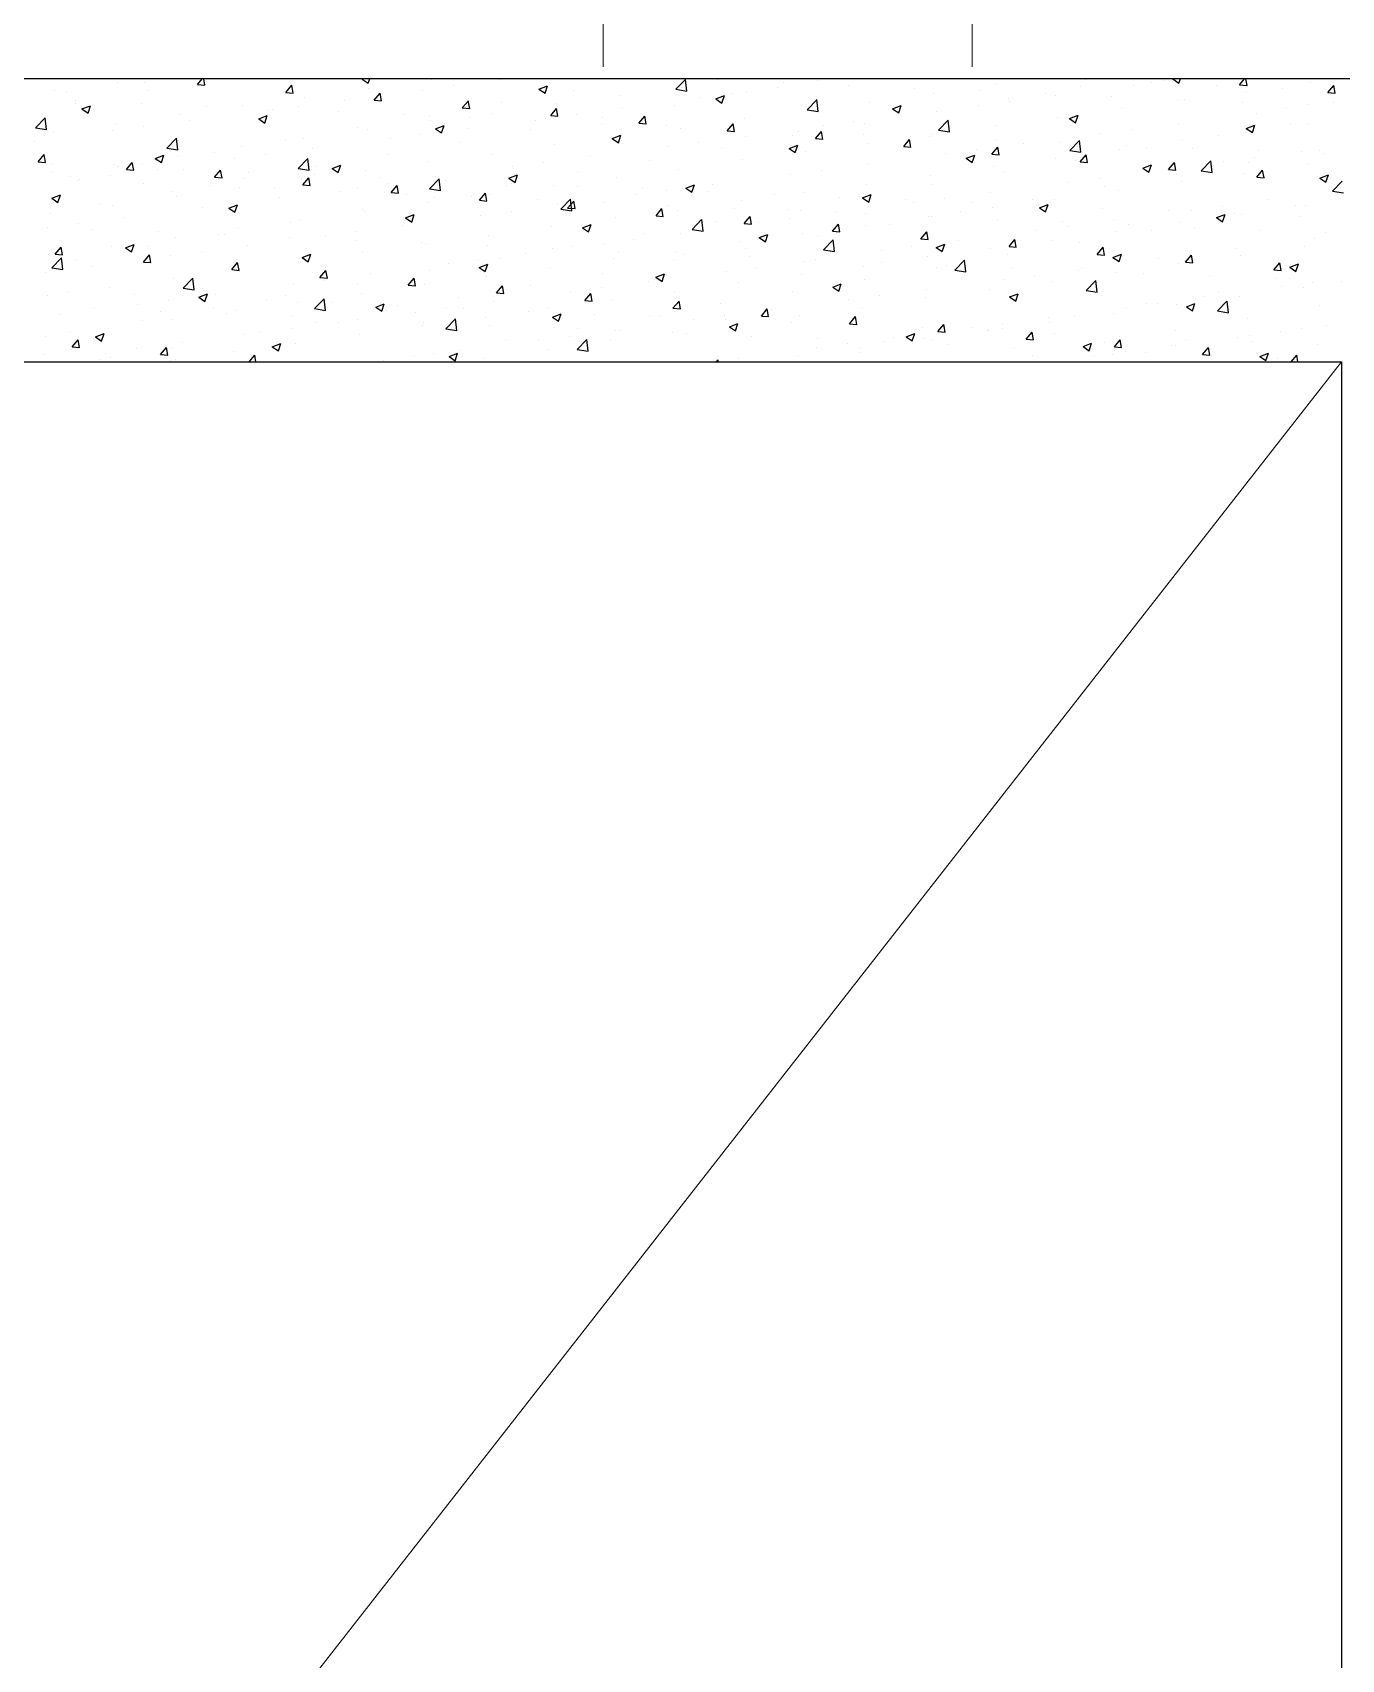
# Model space of a CAD drawing. Header units: millimetres. Extents: x 331487 to 517269, y 198509 to 399936.
# Drawn here: x 394656 to 395720, y 386264 to 387587 of the extents above; entities that cross this region are included whole.
import ezdxf

# ---------------------------------------------------------------- set-up
doc = ezdxf.new("R2010")
doc.units = ezdxf.units.MM
doc.header["$MEASUREMENT"] = 0
doc.linetypes.add('DASHED2', pattern=[0.375, 0.25, -0.125])
doc.layers.add('BEAM', color=1, linetype='Continuous', lineweight=5)
doc.layers.add('COLUMN', color=6, linetype='Continuous')

msp = doc.modelspace()

# ---------------------------------------------------------------- linework, layer by layer
at = {"layer": 'BEAM', "linetype": 'DASHED2', "ltscale": 500}
for p, q in [((395120.1, 389934), (395120.1, 387549)), ((395420.1, 389934), (395420.1, 387549))]:
    msp.add_line(p, q, dxfattribs=at)
at = {"layer": 'BEAM', "ltscale": 250}
msp.add_line((393820.1, 384889), (395720.1, 387319), dxfattribs=at)
at = {"layer": 'COLUMN'}
for p, q in [((398080.1, 387549), (393590.1, 387549)), ((393820.1, 387319), (395720.1, 387319)), ((395720.1, 387319), (395720.1, 384659))]:
    msp.add_line(p, q, dxfattribs=at)
at = {"layer": 'COLUMN', "color": 2, "linetype": 'Continuous'}
for p, q in [((394790.6, 387544.4), (394794.4, 387549)), ((394796.5, 387543.9), (394795.6, 387549)), ((394924.2, 387548.8), (394924.8, 387549)), ((394929.2, 387545.5), (394930.4, 387549)), ((395583.1, 387549), (395588.1, 387545.7)), ((395588.1, 387545.7), (395589.2, 387549)), ((395637.4, 387544.3), (395641.3, 387549)), ((395643.4, 387543.8), (395642.4, 387549)), ((394674.6, 387539.6), (394674.6, 387539.6)), ((394684.3, 387537.9), (394684.3, 387537.9)), ((394725.1, 387546), (394725.1, 387546)), ((394747.5, 387546.3), (394747.5, 387546.3)), ((394749.9, 387539.3), (394749.9, 387539.3)), ((394790.6, 387544.4), (394796.5, 387543.9)), ((394862.3, 387538.1), (394867.1, 387543.9)), ((394862.3, 387538.1), (394868.3, 387537.6)), ((394868.3, 387537.6), (394867.1, 387543.9)), ((394924.2, 387548.8), (394929.2, 387545.5)), ((394929.6, 387541.2), (394929.6, 387541.2)), ((394934, 387531.9), (394938.8, 387537.6)), ((394940, 387531.3), (394938.8, 387537.6)), ((394973.3, 387540), (394973.3, 387540)), ((394981, 387548.2), (394981, 387548.2)), ((394998.3, 387543.3), (394998.3, 387543.3)), ((395036.2, 387548.3), (395036.2, 387548.3)), ((395067.9, 387540.8), (395074.9, 387543.5)), ((395067.9, 387540.8), (395072.9, 387537.5)), ((395072.9, 387537.5), (395074.9, 387543.5)), ((395095.7, 387539.7), (395095.7, 387539.7)), ((395133.5, 387535.9), (395133.5, 387535.9)), ((395179.2, 387540.6), (395187, 387548.7)), ((395179.2, 387540.6), (395188.1, 387539.2)), ((395184, 387542.3), (395184, 387542.3)), ((395188.1, 387539.2), (395187, 387548.7)), ((395212.9, 387548.3), (395212.9, 387548.3)), ((395224.2, 387537.1), (395224.2, 387537.1)), ((395236.3, 387537.7), (395236.3, 387537.7)), ((395262, 387542), (395262, 387542)), ((395266.3, 387546), (395266.3, 387546)), ((395294.6, 387547.8), (395294.6, 387547.8)), ((395319.7, 387543.8), (395319.7, 387543.8)), ((395373, 387541.5), (395373, 387541.5)), ((395388.6, 387537.4), (395388.6, 387537.4)), ((395426.4, 387539.3), (395426.4, 387539.3)), ((395439.9, 387544.5), (395439.9, 387544.5)), ((395479.8, 387537), (395479.8, 387537)), ((395487.9, 387535.8), (395487.9, 387535.8)), ((395507.7, 387542.8), (395507.7, 387542.8)), ((395512.1, 387548.2), (395512.1, 387548.2)), ((395551, 387544.1), (395551, 387544.1)), ((395565.5, 387545.9), (395565.5, 387545.9)), ((395576, 387547.4), (395576, 387547.4)), ((395618.9, 387543.7), (395618.9, 387543.7)), ((395637.4, 387544.3), (395643.4, 387543.8)), ((395643, 387538.5), (395643, 387538.5)), ((395672.3, 387541.4), (395672.3, 387541.4)), ((395694.9, 387546), (395694.9, 387546)), ((395709.1, 387538), (395713.9, 387543.8)), ((395709.1, 387538), (395715.1, 387537.5)), ((395715.1, 387537.5), (395713.9, 387543.8)), ((394691.5, 387531.2), (394691.5, 387531.2)), ((394691.6, 387529.3), (394691.6, 387529.3)), ((394696.5, 387524.6), (394703.5, 387527.3)), ((394696.5, 387524.6), (394701.5, 387521.2)), ((394701.5, 387521.2), (394703.5, 387527.3)), ((394744.9, 387528.9), (394744.9, 387528.9)), ((394798.2, 387526.7), (394798.2, 387526.7)), ((394827.2, 387527.3), (394827.2, 387527.3)), ((394847.2, 387523.4), (394847.2, 387523.4)), ((394851.6, 387524.4), (394851.6, 387524.4)), ((394872.3, 387526.7), (394872.3, 387526.7)), ((394877.7, 387533.7), (394877.7, 387533.7)), ((394910.2, 387531.7), (394910.2, 387531.7)), ((394934, 387531.9), (394940, 387531.3)), ((395005.7, 387525.6), (395010.6, 387531.3)), ((395005.7, 387525.6), (395011.7, 387525.1)), ((395011.7, 387525.1), (395010.5, 387531.3)), ((395037.3, 387529.7), (395037.3, 387529.7)), ((395077.5, 387519.3), (395082.3, 387525)), ((395082.2, 387528.8), (395082.2, 387528.8)), ((395083.4, 387518.8), (395082.3, 387525)), ((395136, 387525.4), (395136, 387525.4)), ((395177.9, 387527.7), (395177.9, 387527.7)), ((395199.1, 387533.8), (395199.1, 387533.8)), ((395211.7, 387532.8), (395218.7, 387535.5)), ((395211.7, 387532.8), (395216.6, 387529.4)), ((395216.6, 387529.4), (395218.7, 387535.5)), ((395285.9, 387524), (395293.7, 387532.1)), ((395285.9, 387524), (395294.8, 387522.7)), ((395286.1, 387523.5), (395286.1, 387523.5)), ((395294.8, 387522.7), (395293.7, 387532.2)), ((395336.6, 387529.9), (395336.6, 387529.9)), ((395355.4, 387524.8), (395362.4, 387527.5)), ((395355.4, 387524.8), (395360.3, 387521.4)), ((395360.3, 387521.4), (395362.4, 387527.5)), ((395391.1, 387522.8), (395391.1, 387522.8)), ((395424.9, 387527.5), (395424.9, 387527.5)), ((395449.4, 387532.8), (395449.4, 387532.8)), ((395450, 387530.8), (395450, 387530.8)), ((395533.2, 387534.8), (395533.2, 387534.8)), ((395541.1, 387525.1), (395541.1, 387525.1)), ((395586.6, 387532.5), (395586.6, 387532.5)), ((395592.5, 387532.1), (395592.5, 387532.1)), ((395640, 387530.2), (395640, 387530.2)), ((395675.8, 387524.6), (395675.8, 387524.6)), ((395693.3, 387528), (395693.3, 387528)), ((395713.7, 387529.5), (395713.7, 387529.5)), ((394658.8, 387509.4), (394666.6, 387517.5)), ((394658.9, 387509.4), (394667.7, 387508)), ((394667.7, 387508), (394666.6, 387517.5)), ((394723.9, 387512.7), (394723.9, 387512.7)), ((394746.2, 387510.1), (394746.2, 387510.1)), ((394775.8, 387520.2), (394775.8, 387520.2)), ((394784.1, 387515.1), (394784.1, 387515.1)), ((394840.2, 387516.6), (394847.2, 387519.3)), ((394840.2, 387516.6), (394845.2, 387513.2)), ((394845.2, 387513.2), (394847.2, 387519.3)), ((394905, 387522.2), (394905, 387522.2)), ((394920.7, 387509.6), (394920.7, 387509.6)), ((394958.4, 387519.9), (394958.4, 387519.9)), ((394979, 387519.7), (394979, 387519.7)), ((394979.7, 387514.9), (394979.7, 387514.9)), ((394983.9, 387508.6), (394990.9, 387511.2)), ((394988.9, 387505.2), (394990.9, 387511.2)), ((395011.8, 387517.7), (395011.8, 387517.7)), ((395030.3, 387521.3), (395030.3, 387521.3)), ((395065.2, 387515.4), (395065.2, 387515.4)), ((395073.1, 387517.2), (395073.1, 387517.2)), ((395077.5, 387519.3), (395083.4, 387518.8)), ((395098.1, 387520.5), (395098.1, 387520.5)), ((395118.5, 387513.1), (395118.5, 387513.1)), ((395119.6, 387517.7), (395119.6, 387517.7)), ((395149.2, 387513), (395154, 387518.8)), ((395149.2, 387513), (395155.2, 387512.5)), ((395155.2, 387512.5), (395154, 387518.8)), ((395171.9, 387510.9), (395171.9, 387510.9)), ((395220.9, 387506.8), (395225.7, 387512.5)), ((395226.9, 387506.2), (395225.7, 387512.5)), ((395234.8, 387516.5), (395234.8, 387516.5)), ((395298.9, 387510.9), (395298.9, 387510.9)), ((395323.9, 387514.2), (395323.9, 387514.2)), ((395332.8, 387512.8), (395332.8, 387512.8)), ((395361.8, 387519.2), (395361.8, 387519.2)), ((395392.6, 387507.5), (395400.4, 387515.6)), ((395401.6, 387506.1), (395400.5, 387515.6)), ((395438.7, 387511.2), (395438.7, 387511.2)), ((395489.2, 387517.6), (395489.2, 387517.6)), ((395499.1, 387516.8), (395506.1, 387519.5)), ((395499.1, 387516.8), (395504.1, 387513.4)), ((395504.1, 387513.4), (395506.1, 387519.5)), ((395587.6, 387512.9), (395587.6, 387512.9)), ((395642.8, 387508.8), (395649.8, 387511.5)), ((395647.8, 387505.4), (395649.8, 387511.5)), ((395650.8, 387521.3), (395650.8, 387521.3)), ((395678.5, 387513.2), (395678.5, 387513.2)), ((395693.7, 387512.7), (395693.7, 387512.7)), ((394658, 387498.5), (394658, 387498.5)), ((394673.4, 387506.3), (394673.4, 387506.3)), ((394721.2, 387506.8), (394721.2, 387506.8)), ((394765.6, 387492.8), (394773.4, 387500.9)), ((394774.5, 387491.5), (394773.4, 387501)), ((394862.4, 387499.6), (394862.4, 387499.6)), ((394876.5, 387500.4), (394876.5, 387500.4)), ((394928.4, 387507.9), (394928.4, 387507.9)), ((394947, 387500.6), (394947, 387500.6)), ((394972, 387503.9), (394972, 387503.9)), ((394983.9, 387508.6), (394988.9, 387505.2)), ((395003, 387497.7), (395003, 387497.7)), ((395009.9, 387508.8), (395009.9, 387508.8)), ((395061.3, 387507.7), (395061.3, 387507.7)), ((395127.6, 387500.5), (395134.6, 387503.2)), ((395127.6, 387500.5), (395132.6, 387497.2)), ((395132.3, 387502.6), (395132.3, 387502.6)), ((395132.6, 387497.2), (395134.6, 387503.2)), ((395182.8, 387509), (395182.8, 387509)), ((395197.9, 387497.6), (395197.9, 387497.6)), ((395220.9, 387506.8), (395226.9, 387506.2)), ((395225.3, 387508.6), (395225.3, 387508.6)), ((395235.7, 387502.6), (395235.7, 387502.6)), ((395274.4, 387502.7), (395274.4, 387502.7)), ((395278.7, 387506.4), (395278.7, 387506.4)), ((395292.6, 387500.5), (395297.5, 387506.2)), ((395292.6, 387500.5), (395298.6, 387500)), ((395298.6, 387499.9), (395297.5, 387506.2)), ((395332.1, 387504.1), (395332.1, 387504.1)), ((395335.4, 387496.6), (395335.4, 387496.6)), ((395364.4, 387494.2), (395369.2, 387499.9)), ((395370.3, 387493.7), (395369.2, 387499.9)), ((395385.4, 387501.9), (395385.4, 387501.9)), ((395387.3, 387504.1), (395387.3, 387504.1)), ((395392.7, 387507.5), (395401.6, 387506.1)), ((395438.8, 387499.6), (395438.8, 387499.6)), ((395461.5, 387496.3), (395461.5, 387496.3)), ((395492.2, 387497.4), (395492.2, 387497.4)), ((395499.4, 387490.9), (395507.2, 387499)), ((395508.3, 387489.6), (395507.2, 387499.1)), ((395524.7, 387504.7), (395524.7, 387504.7)), ((395549.7, 387508), (395549.7, 387508)), ((395591.3, 387498.8), (395591.3, 387498.8)), ((395620.2, 387503.1), (395620.2, 387503.1)), ((395641.8, 387505.2), (395641.8, 387505.2)), ((395642.8, 387508.8), (395647.8, 387505.4)), ((394661, 387481.7), (394665.8, 387487.5)), ((394667, 387481.2), (394665.8, 387487.5)), ((394756.2, 387484.3), (394763.2, 387487)), ((394756.2, 387484.3), (394761.2, 387481)), ((394761.2, 387481), (394763.2, 387487)), ((394765.6, 387492.8), (394774.5, 387491.5)), ((394774.6, 387486.9), (394774.6, 387486.9)), ((394804.1, 387489.6), (394804.1, 387489.6)), ((394820.9, 387484), (394820.9, 387484)), ((394825.9, 387494), (394825.9, 387494)), ((394846, 387487.3), (394846, 387487.3)), ((394872.3, 387476.3), (394880.1, 387484.4)), ((394881.2, 387474.9), (394880.1, 387484.4)), ((394883.8, 387492.2), (394883.8, 387492.2)), ((394944.7, 387487.7), (394944.7, 387487.7)), ((395029, 387488), (395029, 387488)), ((395081, 387495.5), (395081, 387495.5)), ((395109.7, 387486), (395109.7, 387486)), ((395157.8, 387482.7), (395157.8, 387482.7)), ((395172.8, 387494.3), (395172.8, 387494.3)), ((395216.1, 387492.7), (395216.1, 387492.7)), ((395233.6, 387483.2), (395233.6, 387483.2)), ((395271.3, 387492.5), (395278.3, 387495.2)), ((395271.3, 387492.5), (395276.3, 387489.2)), ((395276.3, 387489.2), (395278.3, 387495.2)), ((395284.9, 387490.2), (395284.9, 387490.2)), ((395364.4, 387494.2), (395370.3, 387493.7)), ((395398.6, 387488.1), (395398.6, 387488.1)), ((395415.1, 387484.5), (395422.1, 387487.2)), ((395415.1, 387484.5), (395420, 387481.2)), ((395420, 387481.2), (395422.1, 387487.2)), ((395423.7, 387491.4), (395423.7, 387491.4)), ((395436.1, 387487.9), (395440.9, 387493.7)), ((395436.1, 387487.9), (395442.1, 387487.4)), ((395442.1, 387487.4), (395440.9, 387493.7)), ((395488, 387484.3), (395488, 387484.3)), ((395499.4, 387490.9), (395508.3, 387489.6)), ((395503.6, 387483.1), (395503.6, 387483.1)), ((395507.8, 387481.7), (395512.6, 387487.4)), ((395513.8, 387481.1), (395512.6, 387487.4)), ((395539.9, 387491.8), (395539.9, 387491.8)), ((395545.6, 387495.1), (395545.6, 387495.1)), ((395561.9, 387493.1), (395561.9, 387493.1)), ((395599, 387492.8), (395599, 387492.8)), ((395649.5, 387485.1), (395649.5, 387485.1)), ((395652.4, 387490.6), (395652.4, 387490.6)), ((395687.4, 387490.1), (395687.4, 387490.1)), ((395702.5, 387491.2), (395702.5, 387491.2)), ((395705.7, 387488.3), (395705.7, 387488.3)), ((394661, 387481.7), (394667, 387481.2)), ((394672, 387480.1), (394672, 387480.1)), ((394672.2, 387473), (394672.2, 387473)), ((394687.4, 387469.6), (394687.4, 387469.6)), ((394719.9, 387470.7), (394719.9, 387470.7)), ((394722.7, 387479.4), (394722.7, 387479.4)), ((394725.4, 387477.8), (394725.4, 387477.8)), ((394732.7, 387475.5), (394737.5, 387481.2)), ((394732.7, 387475.5), (394738.7, 387474.9)), ((394738.7, 387474.9), (394737.5, 387481.2)), ((394745.7, 387479.6), (394745.7, 387479.6)), ((394757.8, 387475.7), (394757.8, 387475.7)), ((394778.8, 387475.6), (394778.8, 387475.6)), ((394804.4, 387469.2), (394809.2, 387474.9)), ((394810.4, 387468.7), (394809.2, 387474.9)), ((394832.2, 387473.3), (394832.2, 387473.3)), ((394872.3, 387476.3), (394881.2, 387474.9)), ((394885.5, 387471.1), (394885.5, 387471.1)), ((394886.3, 387477.7), (394886.3, 387477.7)), ((394899.9, 387476.3), (394906.9, 387479)), ((394899.9, 387476.3), (394904.9, 387473)), ((394904.9, 387472.9), (394906.9, 387479)), ((394927.2, 387474.6), (394927.2, 387474.6)), ((394978.5, 387481.6), (394978.5, 387481.6)), ((395043.6, 387468.3), (395050.6, 387471)), ((395046.8, 387477.7), (395046.8, 387477.7)), ((395048.6, 387464.9), (395050.6, 387471)), ((395071.8, 387481), (395071.8, 387481)), ((395099.5, 387472.7), (395099.5, 387472.7)), ((395181.6, 387475.7), (395181.6, 387475.7)), ((395272.6, 387471.5), (395272.6, 387471.5)), ((395297.6, 387474.8), (395297.6, 387474.8)), ((395335.5, 387479.8), (395335.5, 387479.8)), ((395386.1, 387470.8), (395386.1, 387470.8)), ((395437.5, 387477.9), (395437.5, 387477.9)), ((395445.3, 387473.1), (395445.3, 387473.1)), ((395507.8, 387481.7), (395513.8, 387481.1)), ((395558.8, 387476.5), (395565.8, 387479.2)), ((395558.8, 387476.5), (395563.7, 387473.2)), ((395561.3, 387473.5), (395561.3, 387473.5)), ((395563.7, 387473.2), (395565.8, 387479.2)), ((395579.5, 387475.4), (395584.4, 387481.1)), ((395579.5, 387475.4), (395585.5, 387474.9)), ((395585.5, 387474.8), (395584.4, 387481.1)), ((395585.9, 387471.2), (395585.9, 387471.2)), ((395606.1, 387474.4), (395613.9, 387482.5)), ((395606.1, 387474.4), (395615, 387473)), ((395615, 387473), (395613.9, 387482.5)), ((395624.5, 387481.8), (395624.5, 387481.8)), ((395640.6, 387471.9), (395640.6, 387471.9)), ((395644.2, 387481.2), (395644.2, 387481.2)), ((395651.3, 387469.1), (395656.1, 387474.8)), ((395657.2, 387468.6), (395656.1, 387474.8)), ((395692.5, 387479.4), (395692.5, 387479.4)), ((395702.5, 387468.5), (395709.5, 387471.2)), ((395707.5, 387465.2), (395709.5, 387471.2)), ((394693.1, 387466.7), (394693.1, 387466.7)), ((394694.9, 387467.4), (394694.9, 387467.4)), ((394746.5, 387464.4), (394746.5, 387464.4)), ((394769.7, 387457.7), (394769.7, 387457.7)), ((394799.9, 387462.1), (394799.9, 387462.1)), ((394804.4, 387469.2), (394810.4, 387468.7)), ((394824.7, 387460.7), (394824.7, 387460.7)), ((394828, 387467.7), (394828, 387467.7)), ((394853.2, 387459.9), (394853.2, 387459.9)), ((394875.2, 387467.1), (394875.2, 387467.1)), ((394876.2, 387462.9), (394881, 387468.7)), ((394876.2, 387462.9), (394882.1, 387462.4)), ((394882.1, 387462.4), (394881, 387468.7)), ((394906.6, 387457.6), (394906.6, 387457.6)), ((394920.7, 387461.1), (394920.7, 387461.1)), ((394938.9, 387468.8), (394938.9, 387468.8)), ((394945.7, 387464.4), (394945.7, 387464.4)), ((394947.9, 387456.6), (394952.7, 387462.4)), ((394947.9, 387456.6), (394953.9, 387456.1)), ((394953.9, 387456.1), (394952.7, 387462.4)), ((394979, 387459.7), (394986.8, 387467.8)), ((394979, 387459.7), (394987.9, 387458.4)), ((394983.6, 387469.4), (394983.6, 387469.4)), ((394987.9, 387458.4), (394986.8, 387467.9)), ((394992.3, 387466.6), (394992.3, 387466.6)), ((395041.2, 387462.7), (395041.2, 387462.7)), ((395043.6, 387468.3), (395048.6, 387464.9)), ((395045.7, 387464.3), (395045.7, 387464.3)), ((395079.8, 387462.2), (395079.8, 387462.2)), ((395099.1, 387462), (395099.1, 387462)), ((395131.1, 387469.3), (395131.1, 387469.3)), ((395152.4, 387459.8), (395152.4, 387459.8)), ((395171.5, 387458.2), (395171.5, 387458.2)), ((395187.3, 387460.3), (395194.3, 387463)), ((395187.3, 387460.3), (395192.3, 387456.9)), ((395192.3, 387456.9), (395194.3, 387463)), ((395205.8, 387457.5), (395205.8, 387457.5)), ((395209.4, 387463.2), (395209.4, 387463.2)), ((395283.7, 387456.9), (395283.7, 387456.9)), ((395334.2, 387463.3), (395334.2, 387463.3)), ((395387, 387463.1), (395387, 387463.1)), ((395435.2, 387456.9), (395435.2, 387456.9)), ((395498.4, 387465.2), (395498.4, 387465.2)), ((395523.4, 387468.5), (395523.4, 387468.5)), ((395527.6, 387461.2), (395527.6, 387461.2)), ((395538.7, 387458.5), (395538.7, 387458.5)), ((395590, 387465.5), (395590, 387465.5)), ((395651.3, 387469.1), (395657.2, 387468.6)), ((395702.5, 387468.5), (395707.5, 387465.2)), ((395712.8, 387457.8), (395720.6, 387465.9)), ((395712.8, 387457.8), (395721.7, 387456.5)), ((394672.2, 387452.1), (394679.2, 387454.7)), ((394672.2, 387452.1), (394677.1, 387448.7)), ((394677.1, 387448.7), (394679.2, 387454.7)), ((394711.4, 387447.6), (394711.4, 387447.6)), ((394721.5, 387446.2), (394721.5, 387446.2)), ((394773.4, 387453.7), (394773.4, 387453.7)), ((394794.6, 387444.5), (394794.6, 387444.5)), ((394815.9, 387444.1), (394822.9, 387446.7)), ((394815.9, 387444.1), (394820.9, 387440.7)), ((394819.7, 387447.8), (394819.7, 387447.8)), ((394820.8, 387440.7), (394822.9, 387446.7)), ((394857.5, 387452.8), (394857.5, 387452.8)), ((394960, 387455.4), (394960, 387455.4)), ((394977.3, 387448.3), (394977.3, 387448.3)), ((394982.9, 387452.7), (394982.9, 387452.7)), ((395013.4, 387453.1), (395013.4, 387453.1)), ((395019.6, 387450.4), (395024.4, 387456.1)), ((395019.6, 387450.4), (395025.6, 387449.8)), ((395025.6, 387449.8), (395024.4, 387456.1)), ((395027.8, 387454.7), (395027.8, 387454.7)), ((395066.8, 387450.9), (395066.8, 387450.9)), ((395083.4, 387446.6), (395083.4, 387446.6)), ((395085.7, 387443.2), (395093.5, 387451.3)), ((395085.7, 387443.2), (395094.6, 387441.8)), ((395091.3, 387444.1), (395096.2, 387449.8)), ((395091.3, 387444.1), (395097.3, 387443.6)), ((395094.6, 387441.8), (395093.5, 387451.3)), ((395097.3, 387443.6), (395096.2, 387449.8)), ((395120.1, 387448.6), (395120.1, 387448.6)), ((395146.5, 387454.9), (395146.5, 387454.9)), ((395163.1, 387437.8), (395167.9, 387443.6)), ((395169, 387437.3), (395167.9, 387443.5)), ((395173.5, 387446.4), (395173.5, 387446.4)), ((395226.9, 387444.1), (395226.9, 387444.1)), ((395232.3, 387449.9), (395232.3, 387449.9)), ((395259.2, 387455.3), (395259.2, 387455.3)), ((395270.3, 387443.1), (395270.3, 387443.1)), ((395312.6, 387453), (395312.6, 387453)), ((395328.6, 387453.1), (395328.6, 387453.1)), ((395331, 387452.3), (395338, 387455)), ((395331, 387452.3), (395336, 387448.9)), ((395336, 387448.9), (395338, 387455)), ((395366, 387450.8), (395366, 387450.8)), ((395372.3, 387448.6), (395372.3, 387448.6)), ((395397.4, 387451.9), (395397.4, 387451.9)), ((395419.4, 387448.5), (395419.4, 387448.5)), ((395436.3, 387444.6), (395436.3, 387444.6)), ((395469.2, 387451.2), (395469.2, 387451.2)), ((395472.7, 387446.3), (395472.7, 387446.3)), ((395474.8, 387444.3), (395481.8, 387447)), ((395474.8, 387444.3), (395479.7, 387440.9)), ((395479.7, 387440.9), (395481.7, 387447)), ((395486.8, 387451), (395486.8, 387451)), ((395526.1, 387444), (395526.1, 387444)), ((395623.2, 387445.7), (395623.2, 387445.7)), ((395661.1, 387450.7), (395661.1, 387450.7)), ((395682.4, 387446.2), (395682.4, 387446.2)), ((395691.3, 387446.1), (395691.3, 387446.1)), ((394670.9, 387439.8), (394670.9, 387439.8)), ((394693.6, 387431.2), (394693.6, 387431.2)), ((394731.5, 387436.2), (394731.5, 387436.2)), ((394866.2, 387432.7), (394866.2, 387432.7)), ((394874, 387433.8), (394874, 387433.8)), ((394924.5, 387442.7), (394924.5, 387442.7)), ((394926, 387441.3), (394926, 387441.3)), ((394957.3, 387430), (394957.3, 387430)), ((394959.6, 387436), (394966.6, 387438.7)), ((394959.6, 387436), (394964.6, 387432.7)), ((394964.6, 387432.7), (394966.6, 387438.7)), ((395020.5, 387438.3), (395020.5, 387438.3)), ((395045.5, 387441.6), (395045.5, 387441.6)), ((395103.3, 387428), (395110.3, 387430.7)), ((395108.3, 387424.7), (395110.3, 387430.7)), ((395129.9, 387436), (395129.9, 387436)), ((395163.1, 387437.8), (395169, 387437.3)), ((395180.4, 387442.4), (395180.4, 387442.4)), ((395192.5, 387426.6), (395200.2, 387434.7)), ((395201.4, 387425.3), (395200.3, 387434.7)), ((395212, 387433.1), (395212, 387433.1)), ((395234.8, 387431.5), (395239.6, 387437.3)), ((395234.8, 387431.5), (395240.8, 387431)), ((395240.8, 387431), (395239.6, 387437.3)), ((395246.3, 387432), (395246.3, 387432)), ((395271.3, 387435.3), (395271.3, 387435.3)), ((395280.3, 387441.8), (395280.3, 387441.8)), ((395306.5, 387425.3), (395311.3, 387431)), ((395309.2, 387440.3), (395309.2, 387440.3)), ((395312.5, 387424.7), (395311.3, 387431)), ((395333, 387430), (395333, 387430)), ((395333.7, 387439.6), (395333.7, 387439.6)), ((395352.6, 387431.1), (395352.6, 387431.1)), ((395384.9, 387437.5), (395384.9, 387437.5)), ((395387.1, 387437.3), (395387.1, 387437.3)), ((395410.9, 387441.1), (395410.9, 387441.1)), ((395440.4, 387435.1), (395440.4, 387435.1)), ((395493.8, 387432.8), (395493.8, 387432.8)), ((395535, 387434.1), (395535, 387434.1)), ((395547.2, 387430.6), (395547.2, 387430.6)), ((395579.5, 387441.7), (395579.5, 387441.7)), ((395588.8, 387432.2), (395588.8, 387432.2)), ((395598.1, 387442.4), (395598.1, 387442.4)), ((395618.5, 387436.3), (395625.5, 387438.9)), ((395618.5, 387436.3), (395623.4, 387432.9)), ((395623.4, 387432.9), (395625.5, 387438.9)), ((395624.1, 387436.2), (395624.1, 387436.2)), ((395632.9, 387439.5), (395632.9, 387439.5)), ((395639.3, 387438.6), (395639.3, 387438.6)), ((395686.3, 387437.2), (395686.3, 387437.2)), ((394668.6, 387427.9), (394668.6, 387427.9)), ((394705.5, 387427), (394705.5, 387427)), ((394758.9, 387424.7), (394758.9, 387424.7)), ((394772.2, 387420.4), (394772.2, 387420.4)), ((394807.9, 387422.7), (394807.9, 387422.7)), ((394812.3, 387422.5), (394812.3, 387422.5)), ((394823.5, 387427.4), (394823.5, 387427.4)), ((394865.6, 387420.2), (394865.6, 387420.2)), ((394894.4, 387421.7), (394894.4, 387421.7)), ((394919, 387418), (394919, 387418)), ((394919.4, 387425), (394919.4, 387425)), ((395026.6, 387421.5), (395026.6, 387421.5)), ((395078.5, 387429), (395078.5, 387429)), ((395103.3, 387428), (395108.3, 387424.7)), ((395145.2, 387418.7), (395145.2, 387418.7)), ((395153.7, 387423.1), (395153.7, 387423.1)), ((395183.1, 387423.7), (395183.1, 387423.7)), ((395192.5, 387426.6), (395201.4, 387425.3)), ((395231.1, 387416.6), (395231.1, 387416.6)), ((395247, 387420), (395254, 387422.7)), ((395247, 387420), (395252, 387416.7)), ((395252, 387416.7), (395254, 387422.7)), ((395282.5, 387423.6), (395282.5, 387423.6)), ((395294.3, 387421.1), (395294.3, 387421.1)), ((395299.2, 387410.1), (395307, 387418.2)), ((395306.5, 387425.3), (395312.5, 387424.7)), ((395308.1, 387408.7), (395307, 387418.2)), ((395378.2, 387419), (395383.1, 387424.7)), ((395378.2, 387419), (395384.2, 387418.5)), ((395384.2, 387418.5), (395383.1, 387424.7)), ((395408.9, 387417.5), (395408.9, 387417.5)), ((395450, 387412.7), (395454.8, 387418.5)), ((395455.9, 387412.2), (395454.8, 387418.4)), ((395472.1, 387425.8), (395472.1, 387425.8)), ((395485.6, 387417.7), (395485.6, 387417.7)), ((395497.1, 387429.1), (395497.1, 387429.1)), ((395537.5, 387425.2), (395537.5, 387425.2)), ((395565.7, 387426.2), (395565.7, 387426.2)), ((395600.6, 387428.3), (395600.6, 387428.3)), ((395654, 387426.1), (395654, 387426.1)), ((395697.9, 387419.5), (395697.9, 387419.5)), ((395707.4, 387423.8), (395707.4, 387423.8)), ((394669.7, 387406.5), (394669.7, 387406.5)), ((394672.1, 387395.4), (394679.9, 387403.5)), ((394674.9, 387406.5), (394679.7, 387412.3)), ((394674.9, 387406.5), (394680.8, 387406)), ((394680.8, 387406), (394679.7, 387412.3)), ((394681, 387394), (394679.9, 387403.5)), ((394720.2, 387412.9), (394720.2, 387412.9)), ((394731.9, 387411.8), (394738.9, 387414.5)), ((394731.9, 387411.8), (394736.8, 387408.4)), ((394736.8, 387408.4), (394738.9, 387414.5)), ((394746.6, 387400.2), (394751.4, 387406)), ((394749.6, 387412.7), (394749.6, 387412.7)), ((394752.6, 387399.7), (394751.4, 387406)), ((394768.3, 387405.1), (394768.3, 387405.1)), ((394793.4, 387408.4), (394793.4, 387408.4)), ((394831.2, 387413.4), (394831.2, 387413.4)), ((394875.6, 387403.8), (394882.6, 387406.5)), ((394875.6, 387403.8), (394880.5, 387400.4)), ((394880.5, 387400.4), (394882.6, 387406.5)), ((394924.7, 387408), (394924.7, 387408)), ((394972.4, 387415.7), (394972.4, 387415.7)), ((394976.1, 387415.1), (394976.1, 387415.1)), ((395025.8, 387413.5), (395025.8, 387413.5)), ((395057.1, 387407.1), (395057.1, 387407.1)), ((395079.2, 387411.2), (395079.2, 387411.2)), ((395095.4, 387413.1), (395095.4, 387413.1)), ((395120.2, 387415.4), (395120.2, 387415.4)), ((395132.6, 387409), (395132.6, 387409)), ((395179.2, 387409.1), (395179.2, 387409.1)), ((395185.9, 387406.7), (395185.9, 387406.7)), ((395236, 387411.1), (395236, 387411.1)), ((395239.3, 387404.4), (395239.3, 387404.4)), ((395299.2, 387410.1), (395308.1, 387408.7)), ((395346, 387409.2), (395346, 387409.2)), ((395371.1, 387412.5), (395371.1, 387412.5)), ((395383.7, 387404.3), (395383.7, 387404.3)), ((395390.7, 387412), (395397.7, 387414.7)), ((395390.7, 387412), (395395.7, 387408.7)), ((395395.7, 387408.7), (395397.7, 387414.7)), ((395435, 387411.3), (395435, 387411.3)), ((395449.1, 387406.2), (395449.1, 387406.2)), ((395450, 387412.7), (395455.9, 387412.2)), ((395507.4, 387416.2), (395507.4, 387416.2)), ((395521.7, 387406.4), (395526.5, 387412.2)), ((395521.7, 387406.4), (395527.7, 387405.9)), ((395527.7, 387405.9), (395526.5, 387412.2)), ((395534.4, 387404), (395541.4, 387406.7)), ((395534.4, 387404), (395539.4, 387400.7)), ((395539.4, 387400.7), (395541.4, 387406.7)), ((395593.4, 387400.2), (395598.2, 387405.9)), ((395596.9, 387406.2), (395596.9, 387406.2)), ((395599.4, 387399.6), (395598.2, 387405.9)), ((395634.7, 387411.2), (395634.7, 387411.2)), ((395638.1, 387405.3), (395638.1, 387405.3)), ((395690.1, 387412.8), (395690.1, 387412.8)), ((394667.3, 387391.8), (394667.3, 387391.8)), ((394672.1, 387395.4), (394681, 387394)), ((394691.3, 387402.6), (394691.3, 387402.6)), ((394705.2, 387396.8), (394705.2, 387396.8)), ((394746.6, 387400.2), (394752.6, 387399.7)), ((394818.3, 387394), (394823.1, 387399.7)), ((394818.3, 387394), (394824.3, 387393.4)), ((394822.3, 387394.1), (394822.3, 387394.1)), ((394824.3, 387393.4), (394823.1, 387399.7)), ((394872.8, 387400.5), (394872.8, 387400.5)), ((394890, 387387.7), (394894.8, 387393.4)), ((394896, 387387.2), (394894.8, 387393.4)), ((394931, 387390.5), (394931, 387390.5)), ((394978.7, 387393), (394978.7, 387393)), ((394994.1, 387398.8), (394994.1, 387398.8)), ((395019.2, 387402.1), (395019.2, 387402.1)), ((395019.3, 387395.8), (395026.3, 387398.5)), ((395019.3, 387395.8), (395024.3, 387392.4)), ((395024.3, 387392.4), (395026.3, 387398.5)), ((395037, 387403), (395037, 387403)), ((395077.3, 387395.7), (395077.3, 387395.7)), ((395119.3, 387391.1), (395119.3, 387391.1)), ((395128.7, 387402.7), (395128.7, 387402.7)), ((395163, 387387.8), (395170, 387390.5)), ((395168, 387384.4), (395170, 387390.5)), ((395177.6, 387401.1), (395177.6, 387401.1)), ((395220, 387392.6), (395220, 387392.6)), ((395245, 387395.9), (395245, 387395.9)), ((395281.2, 387390.4), (395281.2, 387390.4)), ((395282.9, 387400.9), (395282.9, 387400.9)), ((395292.7, 387402.2), (395292.7, 387402.2)), ((395331.8, 387396.8), (395331.8, 387396.8)), ((395346.1, 387399.9), (395346.1, 387399.9)), ((395390.8, 387396.1), (395390.8, 387396.1)), ((395399.5, 387397.7), (395399.5, 387397.7)), ((395405.9, 387393.5), (395413.7, 387401.6)), ((395405.9, 387393.5), (395414.8, 387392.1)), ((395414.8, 387392.1), (395413.7, 387401.6)), ((395452.8, 387395.4), (395452.8, 387395.4)), ((395506.2, 387393.2), (395506.2, 387393.2)), ((395508.7, 387394.6), (395508.7, 387394.6)), ((395536.3, 387391.9), (395536.3, 387391.9)), ((395559.6, 387390.9), (395559.6, 387390.9)), ((395571.8, 387402.9), (395571.8, 387402.9)), ((395587.6, 387398.9), (395587.6, 387398.9)), ((395593.4, 387400.2), (395599.4, 387399.6)), ((395665.1, 387393.9), (395670, 387399.6)), ((395665.1, 387393.9), (395671.1, 387393.4)), ((395671.1, 387393.4), (395670, 387399.6)), ((395678.2, 387396), (395685.2, 387398.7)), ((395678.2, 387396), (395683.1, 387392.6)), ((395683.1, 387392.6), (395685.2, 387398.7)), ((394719, 387379.6), (394719, 387379.6)), ((394771, 387387.1), (394771, 387387.1)), ((394778.8, 387378.9), (394786.6, 387387)), ((394778.8, 387378.9), (394787.7, 387377.5)), ((394787.7, 387377.5), (394786.6, 387387)), ((394868.1, 387382.2), (394868.1, 387382.2)), ((394890, 387387.7), (394896, 387387.2)), ((394893.1, 387385.5), (394893.1, 387385.5)), ((394920.4, 387383), (394920.4, 387383)), ((394961.8, 387381.4), (394966.6, 387387.2)), ((394961.8, 387381.4), (394967.7, 387380.9)), ((394967.7, 387380.9), (394966.6, 387387.2)), ((394974.9, 387381.8), (394974.9, 387381.8)), ((395025.4, 387388.2), (395025.4, 387388.2)), ((395033.5, 387375.1), (395038.3, 387380.9)), ((395039.5, 387374.6), (395038.3, 387380.9)), ((395061, 387381.1), (395061, 387381.1)), ((395118.9, 387379.3), (395118.9, 387379.3)), ((395156.8, 387384.3), (395156.8, 387384.3)), ((395163, 387387.8), (395168, 387384.4)), ((395229.9, 387383.3), (395229.9, 387383.3)), ((395306.7, 387379.8), (395313.7, 387382.5)), ((395306.7, 387379.8), (395311.7, 387376.4)), ((395311.7, 387376.4), (395313.7, 387382.5)), ((395332.5, 387386.1), (395332.5, 387386.1)), ((395382.6, 387378), (395382.6, 387378)), ((395433.8, 387378), (395433.8, 387378)), ((395445.8, 387386.3), (395445.8, 387386.3)), ((395470.8, 387389.6), (395470.8, 387389.6)), ((395484.3, 387384.4), (395484.3, 387384.4)), ((395512.6, 387377), (395520.4, 387385.1)), ((395512.6, 387377), (395521.5, 387375.6)), ((395521.5, 387375.6), (395520.4, 387385.1)), ((395613, 387388.7), (395613, 387388.7)), ((395666.4, 387386.4), (395666.4, 387386.4)), ((395671.6, 387380.1), (395671.6, 387380.1)), ((395678.3, 387386.5), (395678.3, 387386.5)), ((395688.9, 387379.6), (395688.9, 387379.6)), ((395696.6, 387383.4), (395696.6, 387383.4)), ((395719.8, 387384.1), (395719.8, 387384.1)), ((394668.5, 387373.2), (394668.5, 387373.2)), ((394686, 387375.9), (394686, 387375.9)), ((394739.4, 387373.6), (394739.4, 387373.6)), ((394742, 387365.6), (394742, 387365.6)), ((394767.1, 387368.9), (394767.1, 387368.9)), ((394791.5, 387371.5), (394798.5, 387374.2)), ((394791.5, 387371.5), (394796.5, 387368.2)), ((394792.8, 387371.4), (394792.8, 387371.4)), ((394796.5, 387368.2), (394798.5, 387374.2)), ((394804.9, 387373.9), (394804.9, 387373.9)), ((394846.2, 387369.1), (394846.2, 387369.1)), ((394862.1, 387373), (394862.1, 387373)), ((394871.6, 387367.2), (394871.6, 387367.2)), ((394885.5, 387362.3), (394893.3, 387370.4)), ((394894.5, 387360.9), (394893.3, 387370.4)), ((394899.5, 387366.9), (394899.5, 387366.9)), ((394923.5, 387374.7), (394923.5, 387374.7)), ((394935.3, 387363.5), (394942.3, 387366.2)), ((394940.2, 387360.2), (394942.3, 387366.2)), ((394952.9, 387364.6), (394952.9, 387364.6)), ((395002.7, 387371.1), (395002.7, 387371.1)), ((395030.7, 387367.7), (395030.7, 387367.7)), ((395033.5, 387375.1), (395039.5, 387374.6)), ((395093.9, 387376), (395093.9, 387376)), ((395105.2, 387368.9), (395110, 387374.6)), ((395105.2, 387368.9), (395111.2, 387368.3)), ((395111.2, 387368.3), (395110, 387374.6)), ((395127.5, 387369.4), (395127.5, 387369.4)), ((395176.9, 387362.6), (395181.8, 387368.3)), ((395178, 387375.8), (395178, 387375.8)), ((395182.9, 387362.1), (395181.8, 387368.3)), ((395215.8, 387366.1), (395215.8, 387366.1)), ((395274.1, 387376.1), (395274.1, 387376.1)), ((395319.7, 387369.7), (395319.7, 387369.7)), ((395344.8, 387373), (395344.8, 387373)), ((395382.5, 387371), (395382.5, 387371)), ((395450.4, 387371.8), (395457.4, 387374.4)), ((395450.4, 387371.8), (395455.4, 387368.4)), ((395455.4, 387368.4), (395457.4, 387374.4)), ((395561.6, 387366.5), (395561.6, 387366.5)), ((395570.6, 387366.8), (395570.6, 387366.8)), ((395586.4, 387365.7), (395586.4, 387365.7)), ((395594.1, 387363.7), (395601.1, 387366.4)), ((395594.1, 387363.7), (395599.1, 387360.4)), ((395599.1, 387360.4), (395601.1, 387366.4)), ((395608.4, 387371.8), (395608.4, 387371.8)), ((395619.4, 387360.4), (395627.1, 387368.5)), ((395619.9, 387376.5), (395619.9, 387376.5)), ((395628.3, 387359), (395627.2, 387368.5)), ((395636.9, 387372.1), (395636.9, 387372.1)), ((395702.2, 387364.6), (395702.2, 387364.6)), ((394678.9, 387357.3), (394678.9, 387357.3)), ((394707.1, 387362.5), (394707.1, 387362.5)), ((394745.4, 387353), (394745.4, 387353)), ((394760.5, 387360.2), (394760.5, 387360.2)), ((394769.7, 387353.8), (394769.7, 387353.8)), ((394803.8, 387363), (394803.8, 387363)), ((394813.9, 387358), (394813.9, 387358)), ((394821.1, 387360.8), (394821.1, 387360.8)), ((394867.3, 387355.7), (394867.3, 387355.7)), ((394885.6, 387362.3), (394894.5, 387360.9)), ((394886, 387351.1), (394886, 387351.1)), ((394904.7, 387351.1), (394904.7, 387351.1)), ((394920.6, 387353.4), (394920.6, 387353.4)), ((394935.3, 387363.5), (394940.2, 387360.2)), ((394944.4, 387361.1), (394944.4, 387361.1)), ((394967.8, 387359.4), (394967.8, 387359.4)), ((394974, 387351.2), (394974, 387351.2)), ((394992.3, 387345.8), (395000.1, 387353.9)), ((394992.9, 387362.7), (394992.9, 387362.7)), ((395001.2, 387344.4), (395000.1, 387353.9)), ((395006.3, 387362.4), (395006.3, 387362.4)), ((395024.2, 387354.9), (395024.2, 387354.9)), ((395059.7, 387360.1), (395059.7, 387360.1)), ((395076.1, 387362.4), (395076.1, 387362.4)), ((395079, 387355.5), (395086, 387358.2)), ((395079, 387355.5), (395083.9, 387352.2)), ((395083.9, 387352.2), (395086, 387358.2)), ((395113.1, 387357.9), (395113.1, 387357.9)), ((395157.5, 387356.1), (395157.5, 387356.1)), ((395166.5, 387355.6), (395166.5, 387355.6)), ((395176.9, 387362.6), (395182.9, 387362.1)), ((395193.7, 387353.1), (395193.7, 387353.1)), ((395218.7, 387356.4), (395218.7, 387356.4)), ((395219.8, 387353.3), (395219.8, 387353.3)), ((395248.7, 387356.3), (395253.5, 387362.1)), ((395248.7, 387356.3), (395254.6, 387355.8)), ((395254.6, 387355.8), (395253.5, 387362.1)), ((395256.6, 387361.4), (395256.6, 387361.4)), ((395273.2, 387351.1), (395273.2, 387351.1)), ((395280, 387357.1), (395280, 387357.1)), ((395320.4, 387350), (395325.2, 387355.8)), ((395326.4, 387349.5), (395325.2, 387355.8)), ((395330.5, 387363.5), (395330.5, 387363.5)), ((395482.4, 387355.2), (395482.4, 387355.2)), ((395483.1, 387351.1), (395483.1, 387351.1)), ((395503.3, 387356.5), (395503.3, 387356.5)), ((395535.1, 387358.6), (395535.1, 387358.6)), ((395545.5, 387363.5), (395545.5, 387363.5)), ((395619.4, 387360.4), (395628.3, 387359)), ((395643.9, 387354.6), (395643.9, 387354.6)), ((394667.3, 387339.9), (394667.3, 387339.9)), ((394687.1, 387343), (394687.1, 387343)), ((394707.5, 387339.3), (394714.5, 387342)), ((394707.5, 387339.3), (394712.5, 387335.9)), ((394712.5, 387335.9), (394714.5, 387342)), ((394717.8, 387346.3), (394717.8, 387346.3)), ((394827.7, 387341), (394827.7, 387341)), ((394841.8, 387342.8), (394841.8, 387342.8)), ((394866.8, 387346.1), (394866.8, 387346.1)), ((394922.3, 387341.4), (394922.3, 387341.4)), ((394973.7, 387348.5), (394973.7, 387348.5)), ((394992.3, 387345.8), (395001.2, 387344.4)), ((395027.4, 387348.9), (395027.4, 387348.9)), ((395080.8, 387346.7), (395080.8, 387346.7)), ((395092.6, 387339.8), (395092.6, 387339.8)), ((395099, 387329.2), (395106.8, 387337.3)), ((395099.2, 387346.1), (395099.2, 387346.1)), ((395107.9, 387327.8), (395106.8, 387337.3)), ((395130.5, 387344.8), (395130.5, 387344.8)), ((395134.2, 387344.4), (395134.2, 387344.4)), ((395176.7, 387342.5), (395176.7, 387342.5)), ((395187.5, 387342.2), (395187.5, 387342.2)), ((395222.7, 387347.5), (395229.7, 387350.2)), ((395222.7, 387347.5), (395227.7, 387344.2)), ((395227.7, 387344.2), (395229.7, 387350.2)), ((395228.7, 387350), (395228.7, 387350)), ((395240.9, 387339.9), (395240.9, 387339.9)), ((395294.3, 387337.7), (395294.3, 387337.7)), ((395320.4, 387350), (395326.4, 387349.5)), ((395326.6, 387348.8), (395326.6, 387348.8)), ((395356.3, 387338.6), (395356.3, 387338.6)), ((395366.4, 387339.5), (395373.4, 387342.2)), ((395366.4, 387339.5), (395371.4, 387336.1)), ((395371.4, 387336.1), (395373.4, 387342.2)), ((395380, 387346.6), (395380, 387346.6)), ((395381.3, 387337.7), (395381.3, 387337.7)), ((395392.1, 387343.8), (395396.9, 387349.5)), ((395392.1, 387343.8), (395398.1, 387343.2)), ((395398.1, 387343.2), (395396.9, 387349.5)), ((395419.5, 387346.9), (395419.5, 387346.9)), ((395432.6, 387344.7), (395432.6, 387344.7)), ((395433.4, 387344.3), (395433.4, 387344.3)), ((395444.5, 387350.2), (395444.5, 387350.2)), ((395445, 387346.5), (395445, 387346.5)), ((395463.8, 387337.5), (395468.7, 387343.2)), ((395463.8, 387337.5), (395469.8, 387337)), ((395469.8, 387337), (395468.7, 387343.2)), ((395486.8, 387342.1), (395486.8, 387342.1)), ((395540.1, 387339.8), (395540.1, 387339.8)), ((395585.6, 387344.5), (395585.6, 387344.5)), ((395593.5, 387337.6), (395593.5, 387337.6)), ((395635.7, 387338.8), (395635.7, 387338.8)), ((395645.3, 387340.7), (395645.3, 387340.7)), ((395670.3, 387343.9), (395670.3, 387343.9)), ((395687.6, 387346.3), (395687.6, 387346.3)), ((395708.2, 387348.9), (395708.2, 387348.9)), ((394666.1, 387325.1), (394666.1, 387325.1)), ((394688.7, 387331.3), (394693.5, 387337)), ((394688.7, 387331.3), (394694.7, 387330.8)), ((394694.7, 387330.8), (394693.5, 387337)), ((394715.7, 387326.2), (394715.7, 387326.2)), ((394740.7, 387329.5), (394740.7, 387329.5)), ((394760.5, 387325), (394765.3, 387330.8)), ((394760.5, 387325), (394766.4, 387324.5)), ((394766.4, 387324.5), (394765.3, 387330.8)), ((394769.4, 387331), (394769.4, 387331)), ((394778.6, 387334.5), (394778.6, 387334.5)), ((394819.9, 387327.5), (394819.9, 387327.5)), ((394832.4, 387319), (394837, 387324.5)), ((394838, 387319), (394837, 387324.5)), ((394851.2, 387331.3), (394858.2, 387334)), ((394851.2, 387331.3), (394856.2, 387327.9)), ((394856.2, 387327.9), (394858.2, 387334)), ((394870.4, 387333.9), (394870.4, 387333.9)), ((394982.6, 387326.1), (394982.6, 387326.1)), ((394994.9, 387323.3), (395002, 387326)), ((394999.9, 387319.9), (395001.9, 387326)), ((395004.4, 387328.2), (395004.4, 387328.2)), ((395040.9, 387336.1), (395040.9, 387336.1)), ((395067.6, 387336.6), (395067.6, 387336.6)), ((395074.9, 387329.1), (395074.9, 387329.1)), ((395099, 387329.2), (395107.9, 387327.8)), ((395126.2, 387336.1), (395126.2, 387336.1)), ((395293.4, 387330.3), (395293.4, 387330.3)), ((395318.4, 387333.6), (395318.4, 387333.6)), ((395328.3, 387326.5), (395328.3, 387326.5)), ((395329.3, 387330.2), (395329.3, 387330.2)), ((395347.7, 387335.4), (395347.7, 387335.4)), ((395386.7, 387336.5), (395386.7, 387336.5)), ((395401.1, 387333.1), (395401.1, 387333.1)), ((395454.5, 387330.9), (395454.5, 387330.9)), ((395468.9, 387324.5), (395468.9, 387324.5)), ((395507.8, 387328.6), (395507.8, 387328.6)), ((395510.1, 387331.5), (395517.1, 387334.2)), ((395510.1, 387331.5), (395515.1, 387328.1)), ((395515.1, 387328.1), (395517.1, 387334.2)), ((395519.2, 387324.1), (395519.2, 387324.1)), ((395527.3, 387334.5), (395527.3, 387334.5)), ((395533.8, 387325.3), (395533.8, 387325.3)), ((395535.6, 387331.2), (395540.4, 387337)), ((395535.6, 387331.2), (395541.5, 387330.7)), ((395541.5, 387330.7), (395540.4, 387337)), ((395544.3, 387327.4), (395544.3, 387327.4)), ((395561.2, 387326.4), (395561.2, 387326.4)), ((395582.1, 387332.3), (395582.1, 387332.3)), ((395585.2, 387332.4), (395585.2, 387332.4)), ((395607.3, 387324.9), (395612.1, 387330.7)), ((395607.3, 387324.9), (395613.3, 387324.4)), ((395613.3, 387324.4), (395612.1, 387330.7)), ((395614.6, 387324.1), (395614.6, 387324.1)), ((395646.9, 387335.3), (395646.9, 387335.3)), ((395653.8, 387323.5), (395660.8, 387326.2)), ((395658.8, 387320.1), (395660.8, 387326.2)), ((395679.3, 387319), (395683.8, 387324.4)), ((395684.8, 387319), (395683.8, 387324.4)), ((395700.3, 387333), (395700.3, 387333)), ((394711.1, 387321), (394711.1, 387321)), ((394719.5, 387322.8), (394719.5, 387322.8)), ((394768.5, 387320.5), (394768.5, 387320.5)), ((394772.9, 387320.6), (394772.9, 387320.6)), ((394941.5, 387320), (394941.5, 387320)), ((394966.6, 387323.3), (394966.6, 387323.3)), ((394994.9, 387323.3), (394999.9, 387319.9)), ((395023, 387321.6), (395023, 387321.6)), ((395211.8, 387319), (395213.5, 387320.8)), ((395213.7, 387319), (395213.5, 387320.8)), ((395230.3, 387322), (395230.3, 387322)), ((395278.8, 387323.8), (395278.8, 387323.8)), ((395653.8, 387323.5), (395658.8, 387320.1)), ((395668, 387321.9), (395668, 387321.9)), ((395682.1, 387319.6), (395682.1, 387319.6))]:
    msp.add_line(p, q, dxfattribs=at)

doc.saveas('drawing.dxf')
